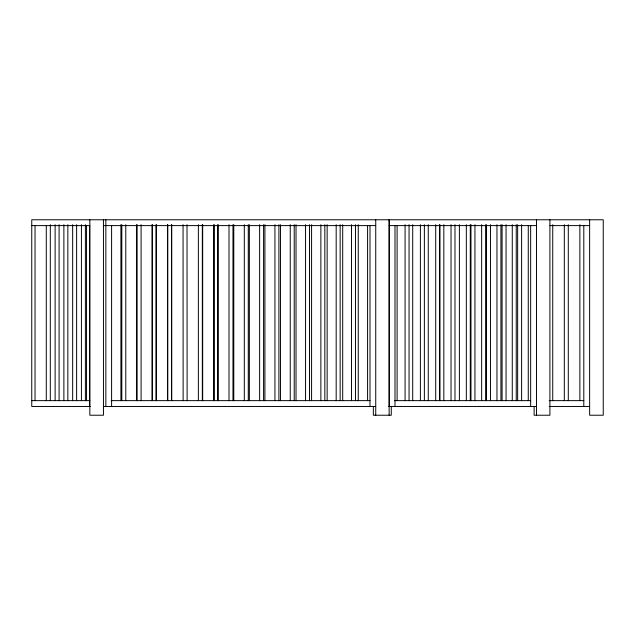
<?xml version="1.0" encoding="UTF-8"?>
<svg xmlns="http://www.w3.org/2000/svg" width="635" height="635" viewBox="0 0 635 635"><rect width="100%" height="100%" fill="white"/><g stroke="black" fill="none" stroke-linecap="round" stroke-linejoin="round"><path stroke-width="0.95" d="M31.75 225.608L89.837 225.608M103.449 225.608L375.737 225.608M389.247 225.608L536.504 225.608M549.966 225.608L589.637 225.608M31.75 400.637L89.837 400.637M111.173 400.637L369.991 400.637M394.581 400.637L530.654 400.637M549.227 400.637L583.803 400.637M90.249 406.471L31.75 406.471L31.75 219.773L603.25 219.773L603.25 415.226L589.637 415.226L589.637 219.773M103.449 406.471L375.737 406.471M388.771 406.471L536.4 406.471M549.227 406.471L589.637 406.471M583.803 225.608L583.803 406.471M579.866 224.687L579.866 400.637M568.293 224.687L568.293 400.637M564.309 224.687L564.309 400.637M552.736 224.687L552.736 400.637M549.91 219.773L549.91 415.226L534.122 415.226L534.122 406.297M536.504 219.773L536.504 415.226M530.654 225.608L530.654 406.471M528.272 225.608L528.272 400.542M521.613 224.687L521.613 400.637M517.636 224.687L517.636 400.637M516.239 224.687L516.239 400.637M512.27 224.687L512.27 400.637M506.055 224.687L506.055 400.637M502.079 224.687L502.079 400.637M500.928 224.687L500.928 400.637M496.959 224.687L496.959 400.637M490.498 224.687L490.498 400.637M486.521 224.687L486.521 400.637M485.616 224.687L485.616 400.637M481.647 224.687L481.647 400.637M474.94 224.687L474.94 400.637M470.964 224.687L470.964 400.637M470.297 224.687L470.297 400.637M466.336 224.687L466.336 400.637M459.383 224.687L459.383 400.637M454.985 224.687L454.985 400.637M451.025 224.687L451.025 400.637M443.825 224.687L443.825 400.637M439.841 224.687L439.841 400.637M439.674 224.687L439.674 400.637M435.705 224.687L435.705 400.637M428.268 224.687L428.268 400.637M424.363 224.687L424.363 400.637M420.394 224.687L420.394 400.637M412.71 224.687L412.71 400.637M409.051 224.687L409.051 400.637M405.082 224.687L405.082 400.637M397.105 225.608L397.105 400.542M394.994 225.608L394.994 406.471M391.271 406.297L391.271 415.226L373.348 415.226L373.348 406.297M389.247 219.773L389.247 406.471M389.136 219.773L389.136 415.226M375.737 219.773L375.737 415.226M369.991 225.608L369.991 406.471M367.586 225.608L367.586 400.542M358.259 224.687L358.259 400.637M355.457 224.687L355.457 400.637M351.488 224.687L351.488 400.637M342.702 224.687L342.702 400.637M340.146 224.687L340.146 400.637M336.177 224.687L336.177 400.637M327.144 224.687L327.144 400.637M324.834 224.687L324.834 400.637M320.865 224.687L320.865 400.637M311.579 224.687L311.579 400.637M309.523 224.687L309.523 400.637M305.554 224.687L305.554 400.637M296.021 224.687L296.021 400.637M294.211 224.687L294.211 400.637M290.243 224.687L290.243 400.637M280.464 224.687L280.464 400.637M278.9 224.687L278.9 400.637M274.931 224.687L274.931 400.637M264.906 224.687L264.906 400.637M263.588 224.687L263.588 400.637M259.62 224.687L259.62 400.637M249.349 224.687L249.349 400.637M248.277 224.687L248.277 400.637M244.308 224.687L244.308 400.637M233.791 224.687L233.791 400.637M232.966 224.687L232.966 400.637M228.997 224.687L228.997 400.637M218.234 224.687L218.234 400.637M217.646 224.687L217.646 400.637M214.249 224.687L214.249 400.637M213.685 224.687L213.685 400.637M202.676 224.687L202.676 400.637M202.335 224.687L202.335 400.637M198.366 224.687L198.366 400.637M187.023 224.687L187.119 400.637M183.055 224.687L183.134 400.637M171.712 224.687L171.712 400.637M171.561 224.687L171.561 400.637M167.743 224.687L167.743 400.637M167.576 224.687L167.576 400.637M156.4 224.687L156.4 400.637M156.004 224.687L156.004 400.637M152.432 224.687L152.432 400.637M152.019 224.687L152.019 400.637M141.089 224.687L141.089 400.637M137.12 224.687L137.12 400.637M136.461 224.687L136.461 400.637M125.778 224.687L125.778 400.637M121.809 224.687L121.809 400.637M120.904 224.687L120.904 400.637M111.601 225.608L111.601 406.471M105.855 219.773L105.855 406.471M103.449 219.773L103.449 415.226L89.837 415.226L89.837 219.773M89.638 225.608L89.638 406.471M86.543 225.608L86.543 400.637M85.384 224.687L85.384 400.637M81.415 224.687L81.415 400.637M76.621 224.687L76.621 400.637M72.652 224.687L72.652 400.637M67.85 224.687L67.85 400.637M63.881 224.687L63.881 400.637M59.087 224.687L59.087 400.637M55.118 224.687L55.118 400.637M50.316 224.687L50.316 400.637M46.284 225.608L46.284 400.637M35.036 225.608L35.036 400.637"/></g></svg>
